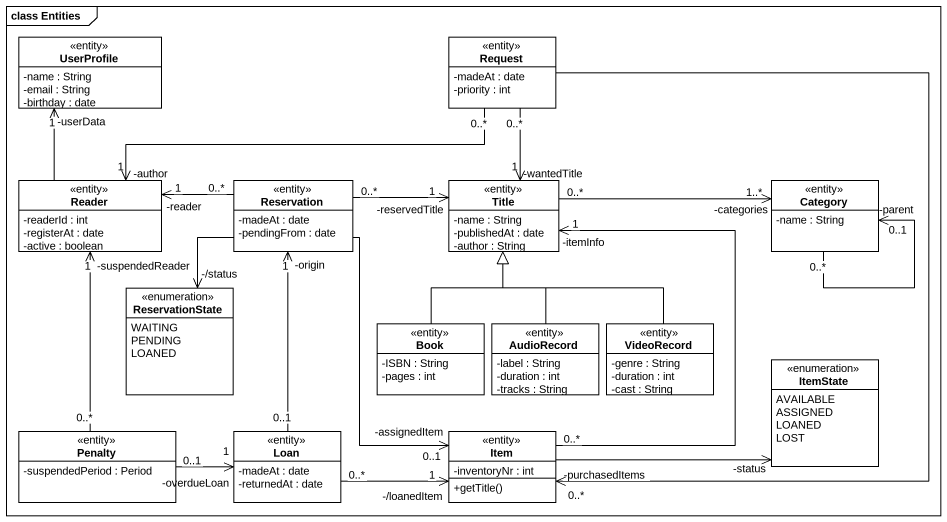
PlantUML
@startuml
mainframe class Entities
hide circle
hide empty members
skinparam classAttributeIconSize 0
class UserProfile <<entity>> {
  -name : String
  -email : String
  -birthday : date
}
class Request <<entity>> {
  -madeAt : date
  -priority : int
}
class Reader <<entity>> {
  -readerId : int
  -registerAt : date
  -active : boolean
}
class Reservation <<entity>> {
  -madeAt : date
  -pendingFrom : date
}
class "Title" as Title_ <<entity>> {
  -name : String
  -publishedAt : date
  -author : String
}
class Category <<entity>> {
  -name : String
}
enum ReservationState {
  WAITING
  PENDING
  LOANED
}
class Book <<entity>> {
  -ISBN : String
  -pages : int
}
class AudioRecord <<entity>> {
  -label : String
  -duration : int
  -tracks : String
}
class VideoRecord <<entity>> {
  -genre : String
  -duration : int
  -cast : String
}
enum ItemState {
  AVAILABLE
  ASSIGNED
  LOANED
  LOST
}
class Penalty <<entity>> {
  -suspendedPeriod : Period
}
class Loan <<entity>> {
  -madeAt : date
  -returnedAt : date
}
class Item <<entity>> {
  -inventoryNr : int
  +getTitle()
}
Request "0..*" --> "-wantedTitle\n1" Title_
Request --> "-purchasedItems\n0..*" Item
Reader -up-> "-userData\n1" UserProfile
Reader "-author\n1" <-right- "0..*" Request
Reader "-reader\n1" <-right- "0..*" Reservation
Reservation "0..*" -right-> "-reservedTitle\n1" Title_
Reservation --> "-assignedItem\n0..1" Item
Title_ "0..*" -right-> "-categories\n1..*" Category
Category "0..*" --> "-parent\n0..1" Category
ReservationState "-/status" <-up- Reservation
Book -up-|> Title_
AudioRecord -up-|> Title_
VideoRecord -up-|> Title_
ItemState "-status" <-left- Item
Penalty "0..*" -up-> "-suspendedReader\n1" Reader
Penalty "0..1" -right-> "-overdueLoan\n1" Loan
Loan "0..1" -up-> "-origin\n1" Reservation
Loan "0..*" -right-> "-/loanedItem\n1" Item
Item "0..*" -up-> "-itemInfo\n1" Title_
@enduml
